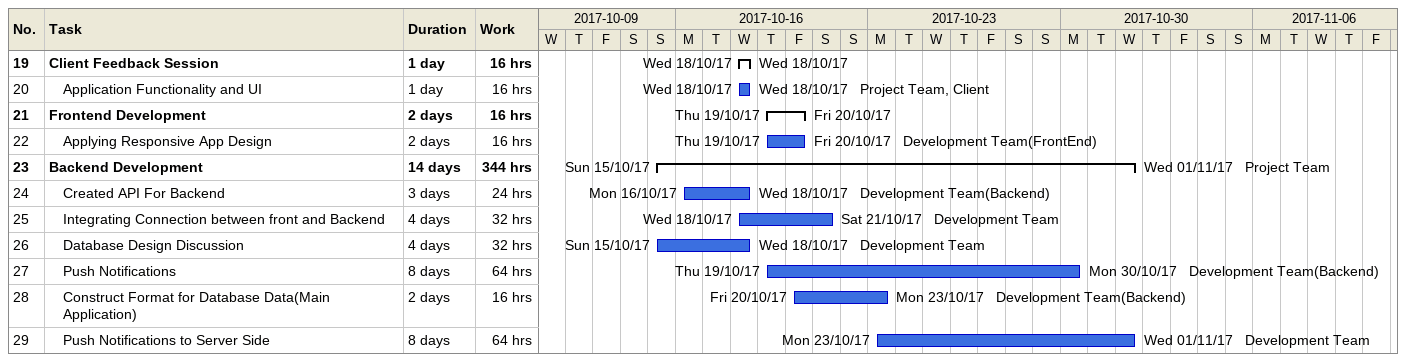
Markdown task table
| ID | Level | Task | Duration | Start | Finish | Resources | Work (h) |
|---|---|---|---|---|---|---|---|
| 19 | 1 | **Client Feedback Session** | 1d | 2017-10-18 | 2017-10-18 |  | 16 |
| 20 | 2 | Application Functionality and UI | 1d | 2017-10-18 | 2017-10-18 | Project Team, Client | 16 |
| 21 | 1 | **Frontend Development** | 2d | 2017-10-19 | 2017-10-20 |  | 16 |
| 22 | 2 | Applying Responsive App Design | 2d | 2017-10-19 | 2017-10-20 | Development Team(FrontEnd) | 16 |
| 23 | 1 | **Backend Development** | 14d | 2017-10-15 | 2017-11-01 | Project Team | 344 |
| 24 | 2 | Created API For Backend | 3d | 2017-10-16 | 2017-10-18 | Development Team(Backend) | 24 |
| 25 | 2 | Integrating Connection between front and Backend | 4d | 2017-10-18 | 2017-10-21 | Development Team | 32 |
| 26 | 2 | Database Design Discussion | 4d | 2017-10-15 | 2017-10-18 | Development Team | 32 |
| 27 | 2 | Push Notifications | 8d | 2017-10-19 | 2017-10-30 | Development Team(Backend) | 64 |
| 28 | 2 | Construct Format for Database Data(Main Application) | 2d | 2017-10-20 | 2017-10-23 | Development Team(Backend) | 16 |
| 29 | 2 | Push Notifications to Server Side | 8d | 2017-10-23 | 2017-11-01 | Development Team | 64 |
